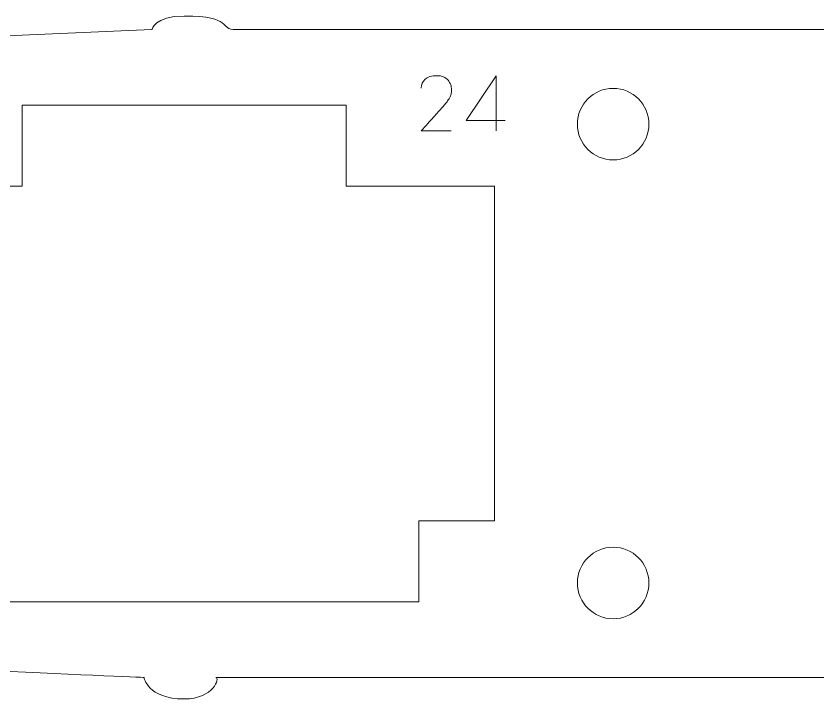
# Model space of a CAD drawing. Header units: centimetres. Extents: x -24 to 24.1, y -20.7 to 0.5.
# Drawn here: x -14.974 to -12.003, y -14.779 to -12.249 of the extents above; entities that cross this region are included whole.
import ezdxf

# ---------------------------------------------------------------- set-up
doc = ezdxf.new("R2010")
doc.units = ezdxf.units.CM
doc.header["$MEASUREMENT"] = 0
doc.layers.add('Layer 1', color=7, linetype='Continuous')

msp = doc.modelspace()

# ---------------------------------------------------------------- linework, layer by layer
at = {"layer": 'Layer 1', "color": 3, "lineweight": 9}
msp.add_open_spline([(-14.49998, -14.69941), (-14.49997, -14.69941), (-14.4877, -14.77906), (-14.35161, -14.77906), (-14.35161, -14.77906), (-14.24022, -14.77906), (-14.21762, -14.69941), (-14.23454, -14.69941), (-14.23454, -14.69941), (-14.23454, -14.69941), (-11.23161, -14.69941), (-11.23161, -14.69941), (-11.23161, -14.69941), (-11.15205, -14.69941), (-11.07575, -14.66781), (-11.01949, -14.61155), (-11.01949, -14.61155), (-10.96323, -14.55529), (-10.93161, -14.47898), (-10.93161, -14.39941), (-10.93161, -14.39941), (-10.93161, -14.39941), (-10.93161, -12.59942), (-10.93161, -12.59942), (-10.93161, -12.59942), (-10.93161, -12.51986), (-10.96323, -12.44355), (-11.01949, -12.38729), (-11.01949, -12.38729), (-11.07575, -12.33103), (-11.15205, -12.29942), (-11.23161, -12.29942), (-11.23161, -12.29942), (-11.23161, -12.29942), (-13.34829, -12.29942), (-14.15958, -12.29942), (-14.15958, -12.29942), (-14.22434, -12.29942), (-14.16631, -12.24903), (-14.35161, -12.24903), (-14.35161, -12.24903), (-14.46282, -12.24903), (-14.47088, -12.29942), (-14.47088, -12.29942), (-14.47088, -12.29942), (-14.47088, -12.29942), (-15.71732, -12.35266), (-15.71732, -12.35266), (-15.71732, -12.35266), (-15.87668, -12.36101), (-16.00161, -12.49266), (-16.00161, -12.65224), (-16.00161, -12.65224), (-16.00161, -12.65224), (-16.0002, -14.37583), (-16.0002, -14.37583), (-16.0002, -14.37583), (-16.0002, -14.53541), (-15.87668, -14.63783), (-15.71732, -14.64618), (-15.71732, -14.64618), (-15.71732, -14.64618), (-14.49998, -14.69941), (-14.49998, -14.69941)], degree=3, knots=[0, 0, 0, 0, 0.0588235, 0.0588235, 0.0588235, 0.0588235, 0.1176471, 0.1176471, 0.1176471, 0.1176471, 0.1764706, 0.1764706, 0.1764706, 0.1764706, 0.2352941, 0.2352941, 0.2352941, 0.2352941, 0.2941176, 0.2941176, 0.2941176, 0.2941177, 0.3529412, 0.3529412, 0.3529412, 0.3529412, 0.4117647, 0.4117647, 0.4117647, 0.4117647, 0.4705882, 0.4705882, 0.4705882, 0.4705882, 0.5294118, 0.5294118, 0.5294118, 0.5294118, 0.5882353, 0.5882353, 0.5882353, 0.5882353, 0.6470588, 0.6470588, 0.6470588, 0.6470588, 0.7058824, 0.7058824, 0.7058824, 0.7058824, 0.7647059, 0.7647059, 0.7647059, 0.7647059, 0.8235294, 0.8235294, 0.8235294, 0.8235294, 0.8823529, 0.8823529, 0.8823529, 0.882353, 1, 1, 1, 1], dxfattribs=at)
at = {"layer": 'Layer 1', "color": 5, "lineweight": 9}
for points, knots in [([(-13.4731, -12.67453), (-13.45617, -12.65572), (-13.44083, -12.63869), (-13.42709, -12.62345), (-13.42709, -12.62345), (-13.42127, -12.61705), (-13.41548, -12.61065), (-13.40973, -12.60426), (-13.40973, -12.60426), (-13.404, -12.59786), (-13.39882, -12.59203), (-13.39422, -12.58676), (-13.39422, -12.58676), (-13.3896, -12.58149), (-13.38575, -12.57702), (-13.38265, -12.57335), (-13.38265, -12.57335), (-13.37955, -12.56969), (-13.37771, -12.56738), (-13.37714, -12.56644), (-13.37714, -12.56644), (-13.37602, -12.56456), (-13.37451, -12.56235), (-13.37263, -12.55981), (-13.37263, -12.55981), (-13.37075, -12.55727), (-13.36892, -12.55426), (-13.36713, -12.55078), (-13.36713, -12.55078), (-13.36534, -12.5473), (-13.36379, -12.5432), (-13.36247, -12.5385), (-13.36247, -12.5385), (-13.36114, -12.5338), (-13.3605, -12.52834), (-13.3605, -12.52213), (-13.3605, -12.52213), (-13.3605, -12.51592), (-13.36153, -12.50971), (-13.3636, -12.5035), (-13.3636, -12.5035), (-13.36567, -12.4973), (-13.36886, -12.4917), (-13.3732, -12.48671), (-13.3732, -12.48671), (-13.37752, -12.48173), (-13.38312, -12.47768), (-13.38999, -12.47458), (-13.38999, -12.47458), (-13.39685, -12.47147), (-13.40518, -12.46992), (-13.41496, -12.46992), (-13.41496, -12.46992), (-13.43472, -12.47011), (-13.44925, -12.47444), (-13.45857, -12.4829), (-13.45857, -12.4829), (-13.46788, -12.49137), (-13.47254, -12.50256), (-13.47254, -12.51649), (-13.47254, -12.51649), (-13.47254, -12.50256), (-13.46788, -12.49137), (-13.45857, -12.4829), (-13.45857, -12.4829), (-13.44925, -12.47444), (-13.43472, -12.47011), (-13.41496, -12.46992), (-13.41496, -12.46992), (-13.40518, -12.46992), (-13.39685, -12.47147), (-13.38999, -12.47458), (-13.38999, -12.47458), (-13.38312, -12.47768), (-13.37752, -12.48173), (-13.3732, -12.48671), (-13.3732, -12.48671), (-13.36886, -12.4917), (-13.36567, -12.4973), (-13.3636, -12.5035), (-13.3636, -12.5035), (-13.36153, -12.50971), (-13.3605, -12.51592), (-13.3605, -12.52213), (-13.3605, -12.52213), (-13.3605, -12.52834), (-13.36114, -12.5338), (-13.36247, -12.5385), (-13.36247, -12.5385), (-13.36379, -12.5432), (-13.36534, -12.5473), (-13.36713, -12.55078), (-13.36713, -12.55078), (-13.36892, -12.55426), (-13.37075, -12.55727), (-13.37263, -12.55981), (-13.37263, -12.55981), (-13.37451, -12.56235), (-13.37602, -12.56456), (-13.37714, -12.56644), (-13.37714, -12.56644), (-13.37771, -12.56738), (-13.37955, -12.56969), (-13.38265, -12.57335), (-13.38265, -12.57335), (-13.38575, -12.57702), (-13.3896, -12.58149), (-13.39422, -12.58676), (-13.39422, -12.58676), (-13.39882, -12.59203), (-13.404, -12.59786), (-13.40973, -12.60426), (-13.40973, -12.60426), (-13.41548, -12.61065), (-13.42127, -12.61705), (-13.42709, -12.62345), (-13.42709, -12.62345), (-13.44083, -12.63869), (-13.45617, -12.65572), (-13.4731, -12.67453), (-13.4731, -12.67453), (-13.4731, -12.67453), (-13.36191, -12.67453), (-13.36191, -12.67453), (-13.36191, -12.67453), (-13.36191, -12.67453), (-13.4731, -12.67453), (-13.4731, -12.67453)], [0, 0, 0, 0, 0.030303, 0.030303, 0.030303, 0.030303, 0.0606061, 0.0606061, 0.0606061, 0.0606061, 0.0909091, 0.0909091, 0.0909091, 0.0909091, 0.1212121, 0.1212121, 0.1212121, 0.1212121, 0.1515152, 0.1515152, 0.1515152, 0.1515152, 0.1818182, 0.1818182, 0.1818182, 0.1818182, 0.2121212, 0.2121212, 0.2121212, 0.2121212, 0.2424242, 0.2424242, 0.2424242, 0.2424243, 0.2727273, 0.2727273, 0.2727273, 0.2727273, 0.3030303, 0.3030303, 0.3030303, 0.3030303, 0.3333333, 0.3333333, 0.3333333, 0.3333333, 0.3636364, 0.3636364, 0.3636364, 0.3636364, 0.3939394, 0.3939394, 0.3939394, 0.3939394, 0.4242424, 0.4242424, 0.4242424, 0.4242424, 0.4545455, 0.4545455, 0.4545455, 0.4545455, 0.4848485, 0.4848485, 0.4848485, 0.4848485, 0.5151515, 0.5151515, 0.5151515, 0.5151515, 0.5454545, 0.5454545, 0.5454545, 0.5454546, 0.5757576, 0.5757576, 0.5757576, 0.5757576, 0.6060606, 0.6060606, 0.6060606, 0.6060606, 0.6363636, 0.6363636, 0.6363636, 0.6363636, 0.6666667, 0.6666667, 0.6666667, 0.6666667, 0.6969697, 0.6969697, 0.6969697, 0.6969697, 0.7272727, 0.7272727, 0.7272727, 0.7272727, 0.7575758, 0.7575758, 0.7575758, 0.7575758, 0.7878788, 0.7878788, 0.7878788, 0.7878788, 0.8181818, 0.8181818, 0.8181818, 0.8181818, 0.8484848, 0.8484848, 0.8484848, 0.8484849, 0.8787879, 0.8787879, 0.8787879, 0.8787879, 0.9090909, 0.9090909, 0.9090909, 0.9090909, 0.9393939, 0.9393939, 0.9393939, 0.9393939, 1, 1, 1, 1]), ([(-13.19484, -12.46992), (-13.19484, -12.46992), (-13.30603, -12.63615), (-13.30603, -12.63615), (-13.30603, -12.63615), (-13.30603, -12.63615), (-13.16182, -12.63615), (-13.16182, -12.63615), (-13.16182, -12.63615), (-13.16182, -12.63615), (-13.30603, -12.63615), (-13.30603, -12.63615), (-13.30603, -12.63615), (-13.30603, -12.63615), (-13.19484, -12.46992), (-13.19484, -12.46992), (-13.19484, -12.46992), (-13.19484, -12.46992), (-13.19484, -12.67453), (-13.19484, -12.67453), (-13.19484, -12.67453), (-13.19484, -12.67453), (-13.19484, -12.46992), (-13.19484, -12.46992)], [0, 0, 0, 0, 0.1428571, 0.1428571, 0.1428571, 0.1428572, 0.2857143, 0.2857143, 0.2857143, 0.2857143, 0.4285714, 0.4285714, 0.4285714, 0.4285714, 0.5714286, 0.5714286, 0.5714286, 0.5714286, 0.7142857, 0.7142857, 0.7142857, 0.7142857, 1, 1, 1, 1])]:
    msp.add_open_spline(points, degree=3, knots=knots, dxfattribs=at)
at = {"layer": 'Layer 1', "color": 1, "lineweight": 9}
for points, knots in [([(-12.89413, -12.64943), (-12.89413, -12.72261), (-12.8348, -12.78194), (-12.76164, -12.78194), (-12.76164, -12.78194), (-12.68845, -12.78194), (-12.62913, -12.72261), (-12.62913, -12.64944), (-12.62913, -12.64944), (-12.62913, -12.57626), (-12.68845, -12.51694), (-12.76162, -12.51694), (-12.76162, -12.51694), (-12.8348, -12.51694), (-12.89413, -12.57626), (-12.89413, -12.64943)], [0, 0, 0, 0, 0.2, 0.2, 0.2, 0.2, 0.4, 0.4, 0.4, 0.4, 0.6, 0.6, 0.6, 0.6, 1, 1, 1, 1]), ([(-13.47661, -14.11941), (-13.47661, -14.11941), (-13.48161, -14.11941), (-13.48161, -14.11941), (-13.48161, -14.11941), (-13.48161, -14.11941), (-13.48161, -14.41941), (-13.48161, -14.41941), (-13.48161, -14.41941), (-13.48161, -14.41941), (-15.23161, -14.41941), (-15.23161, -14.41941), (-15.23161, -14.41941), (-15.23161, -14.41941), (-15.23161, -14.11941), (-15.23161, -14.11941), (-15.23161, -14.11941), (-15.23161, -14.11941), (-15.50161, -14.11941), (-15.50161, -14.11941), (-15.50161, -14.11941), (-15.50161, -14.11941), (-15.50161, -12.87942), (-15.50161, -12.87942), (-15.50161, -12.87942), (-15.50161, -12.87942), (-14.95161, -12.87942), (-14.95161, -12.87942), (-14.95161, -12.87942), (-14.95161, -12.87942), (-14.95161, -12.57942), (-14.95161, -12.57942), (-14.95161, -12.57942), (-14.95161, -12.57942), (-13.7516, -12.57942), (-13.7516, -12.57942), (-13.7516, -12.57942), (-13.7516, -12.57942), (-13.7516, -12.87942), (-13.7516, -12.87942), (-13.7516, -12.87942), (-13.7516, -12.87942), (-13.20161, -12.87942), (-13.20161, -12.87942), (-13.20161, -12.87942), (-13.20161, -12.87942), (-13.20161, -14.11941), (-13.20161, -14.11941), (-13.20161, -14.11941), (-13.20161, -14.11941), (-13.47661, -14.11941), (-13.47661, -14.11941)], [0, 0, 0, 0, 0.0714286, 0.0714286, 0.0714286, 0.0714286, 0.1428571, 0.1428571, 0.1428571, 0.1428572, 0.2142857, 0.2142857, 0.2142857, 0.2142857, 0.2857143, 0.2857143, 0.2857143, 0.2857143, 0.3571429, 0.3571429, 0.3571429, 0.3571429, 0.4285714, 0.4285714, 0.4285714, 0.4285714, 0.5, 0.5, 0.5, 0.5, 0.5714286, 0.5714286, 0.5714286, 0.5714286, 0.6428571, 0.6428571, 0.6428571, 0.6428572, 0.7142857, 0.7142857, 0.7142857, 0.7142857, 0.7857143, 0.7857143, 0.7857143, 0.7857143, 0.8571429, 0.8571429, 0.8571429, 0.8571429, 1, 1, 1, 1]), ([(-12.89413, -14.34942), (-12.89413, -14.4226), (-12.8348, -14.48193), (-12.76164, -14.48193), (-12.76164, -14.48193), (-12.68845, -14.48193), (-12.62913, -14.4226), (-12.62913, -14.34943), (-12.62913, -14.34943), (-12.62913, -14.27625), (-12.68845, -14.21693), (-12.76162, -14.21693), (-12.76162, -14.21693), (-12.8348, -14.21693), (-12.89413, -14.27625), (-12.89413, -14.34942)], [0, 0, 0, 0, 0.2, 0.2, 0.2, 0.2, 0.4, 0.4, 0.4, 0.4, 0.6, 0.6, 0.6, 0.6, 1, 1, 1, 1])]:
    msp.add_open_spline(points, degree=3, knots=knots, dxfattribs=at)

doc.saveas('drawing.dxf')
